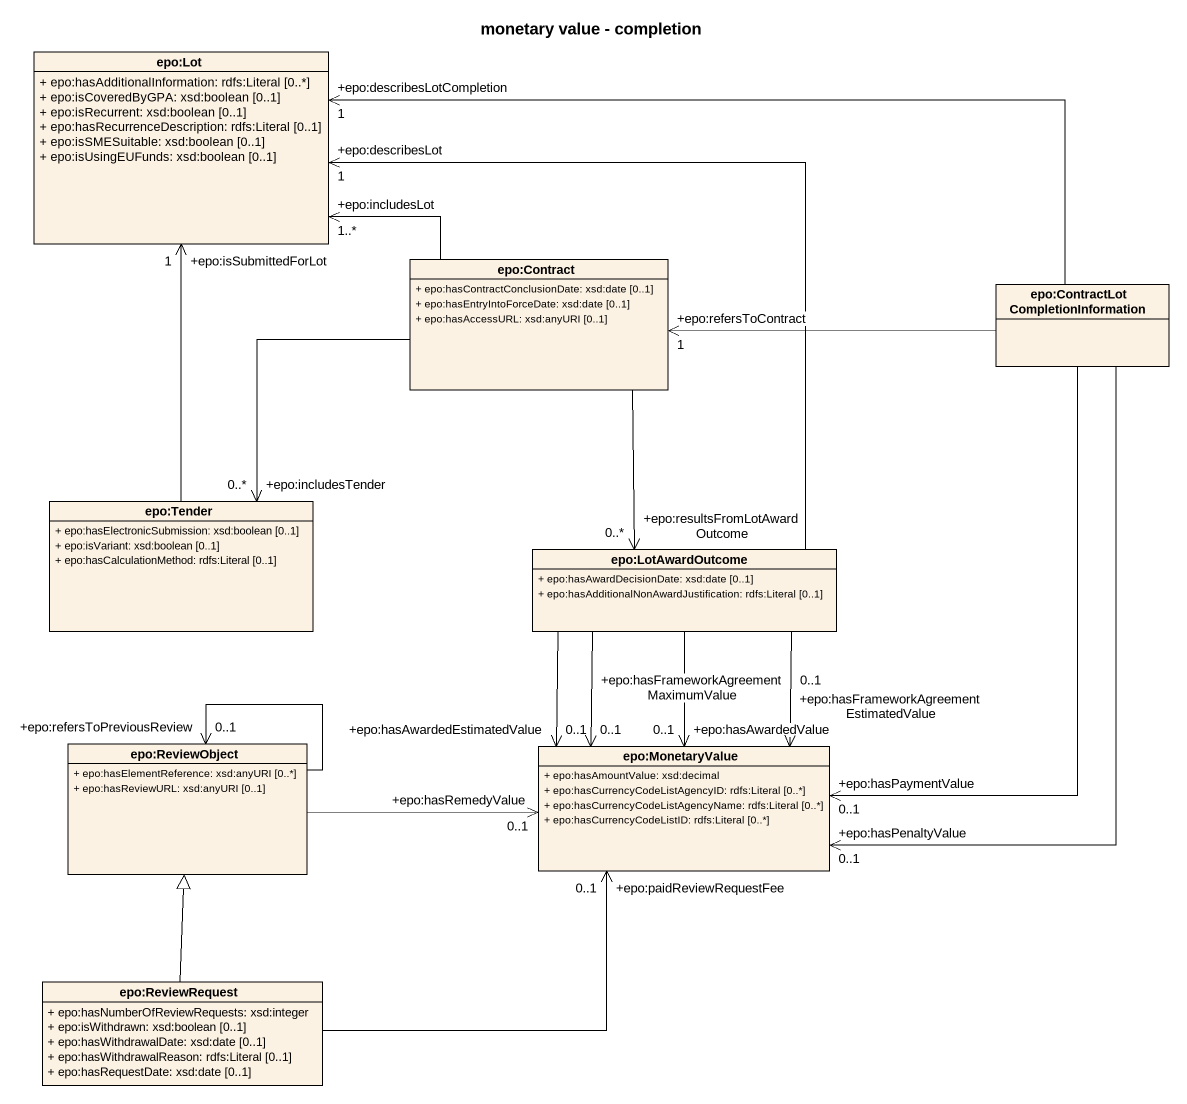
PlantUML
@startuml
title monetary value - completion
hide circle
hide empty members
skinparam classAttributeIconSize 0
class "epo:Lot" as epo_Lot {
  + epo:hasAdditionalInformation: rdfs:Literal [0..*]
  + epo:isCoveredByGPA: xsd:boolean [0..1]
  + epo:isRecurrent: xsd:boolean [0..1]
  + epo:hasRecurrenceDescription: rdfs:Literal [0..1]
  + epo:isSMESuitable: xsd:boolean [0..1]
  + epo:isUsingEUFunds: xsd:boolean [0..1]
}
class "epo:Contract" as epo_Contract {
  + epo:hasContractConclusionDate: xsd:date [0..1]
  + epo:hasEntryIntoForceDate: xsd:date [0..1]
  + epo:hasAccessURL: xsd:anyURI [0..1]
}
class "epo:ContractLotCompletionInformation" as epo_ContractLotCompletionInf
class "epo:Tender" as epo_Tender {
  + epo:hasElectronicSubmission: xsd:boolean [0..1]
  + epo:isVariant: xsd:boolean [0..1]
  + epo:hasCalculationMethod: rdfs:Literal [0..1]
}
class "epo:LotAwardOutcome" as epo_LotAwardOutcome {
  + epo:hasAwardDecisionDate: xsd:date [0..1]
  + epo:hasAdditionalNonAwardJustification: rdfs:Literal [0..1]
}
class "epo:ReviewObject" as epo_ReviewObject {
  + epo:hasElementReference: xsd:anyURI [0..*]
  + epo:hasReviewURL: xsd:anyURI [0..1]
}
class "epo:MonetaryValue" as epo_MonetaryValue {
  + epo:hasAmountValue: xsd:decimal
  + epo:hasCurrencyCodeListAgencyID: rdfs:Literal [0..*]
  + epo:hasCurrencyCodeListAgencyName: rdfs:Literal [0..*]
  + epo:hasCurrencyCodeListID: rdfs:Literal [0..*]
}
class "epo:ReviewRequest" as epo_ReviewRequest {
  + epo:hasNumberOfReviewRequests: xsd:integer
  + epo:isWithdrawn: xsd:boolean [0..1]
  + epo:hasWithdrawalDate: xsd:date [0..1]
  + epo:hasWithdrawalReason: rdfs:Literal [0..1]
  + epo:hasRequestDate: xsd:date [0..1]
}
epo_Contract -left-> "+epo:includesLot\n1..*" epo_Lot
epo_Contract --> "+epo:includesTender\n0..*" epo_Tender
epo_Contract --> "+epo:resultsFromLotAwardOutcome\n0..*" epo_LotAwardOutcome
epo_ContractLotCompletionInf -left-> "+epo:describesLotCompletion\n1" epo_Lot
epo_ContractLotCompletionInf -left-> "+epo:refersToContract\n1" epo_Contract
epo_ContractLotCompletionInf --> "+epo:hasPenaltyValue\n0..1" epo_MonetaryValue
epo_ContractLotCompletionInf --> "+epo:hasPaymentValue\n0..1" epo_MonetaryValue
epo_Tender -up-> "+epo:isSubmittedForLot\n1" epo_Lot
epo_LotAwardOutcome -up-> "+epo:describesLot\n1" epo_Lot
epo_LotAwardOutcome --> "+epo:hasAwardedEstimatedValue\n0..1" epo_MonetaryValue
epo_LotAwardOutcome --> "+epo:hasAwardedValue\n0..1" epo_MonetaryValue
epo_LotAwardOutcome --> "+epo:hasFrameworkAgreementMaximumValue\n0..1" epo_MonetaryValue
epo_LotAwardOutcome --> "+epo:hasFrameworkAgreementEstimatedValue\n0..1" epo_MonetaryValue
epo_ReviewObject --> "+epo:refersToPreviousReview\n0..1" epo_ReviewObject
epo_ReviewObject -right-> "+epo:hasRemedyValue\n0..1" epo_MonetaryValue
epo_ReviewRequest -up-|> epo_ReviewObject
epo_ReviewRequest -right-> "+epo:paidReviewRequestFee\n0..1" epo_MonetaryValue
@enduml
